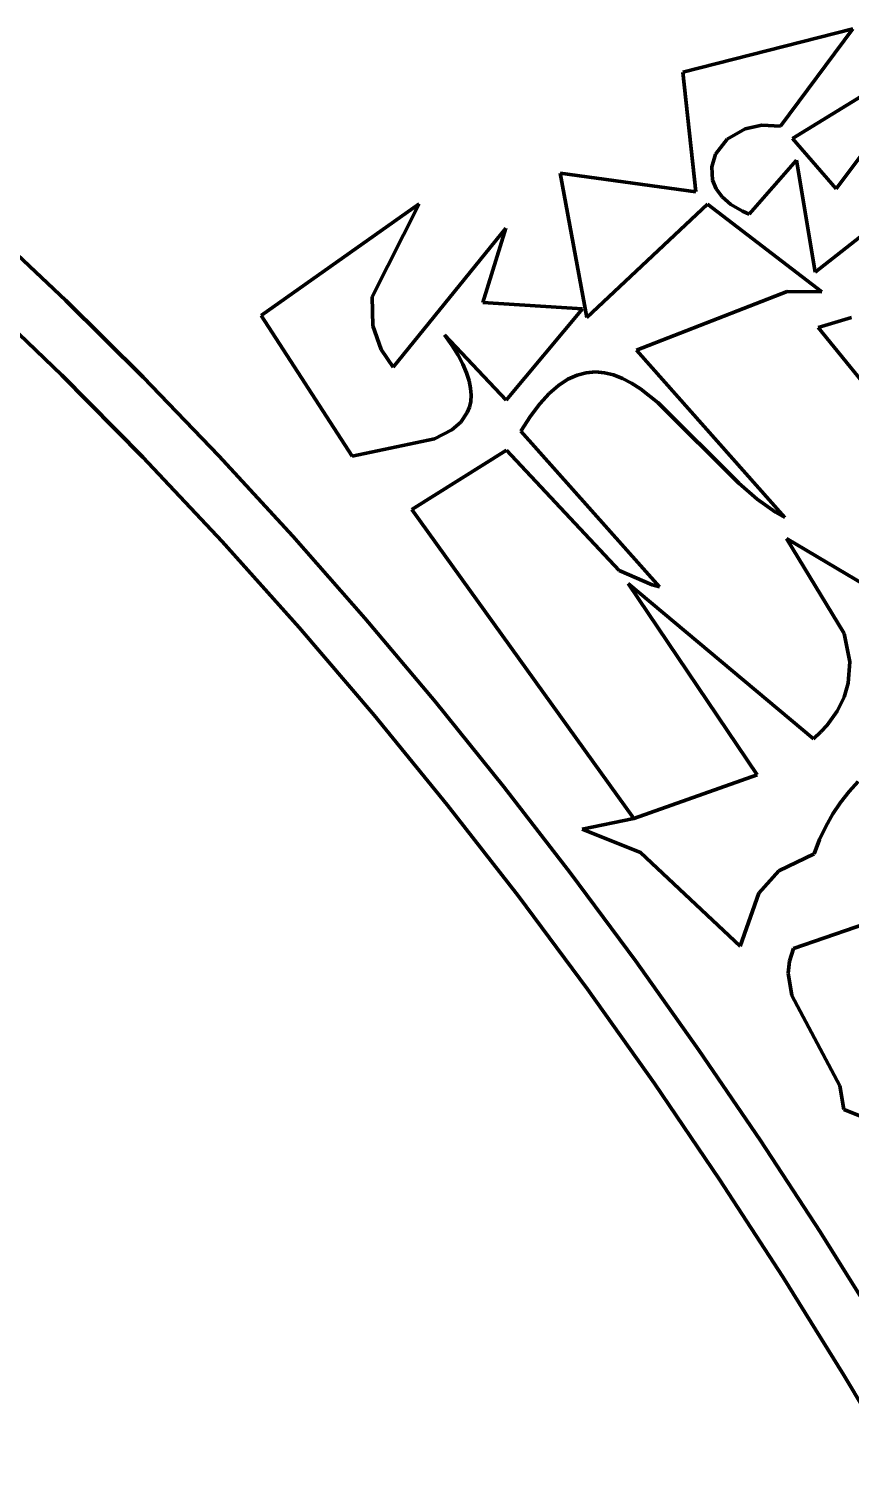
# Model space of a CAD drawing. Header units: millimetres. Extents: x 0 to 10.4, y 0 to 8.2.
# Drawn here: x 2.617 to 2.913, y 4.306 to 4.826 of the extents above; entities that cross this region are included whole.
import ezdxf

# ---------------------------------------------------------------- set-up
doc = ezdxf.new("R2010")
doc.units = ezdxf.units.MM
for name, color, linetype, lineweight in [('color#000000ff', 7, 'CONTINUOUS', 100), ('color#929292ff', 7, 'CONTINUOUS', 100), ('color#ffffffff', 7, 'CONTINUOUS', 100)]:
    doc.layers.add(name, color=color, linetype=linetype, lineweight=lineweight)

msp = doc.modelspace()

# ---------------------------------------------------------------- linework, layer by layer
at = {"layer": 'color#000000ff'}
for p, q in [((2.85228, 4.81088), (2.91363, 4.82645)), ((2.91363, 4.82645), (2.88758, 4.79143)), ((2.85702, 4.76781), (2.85228, 4.81088)), ((2.89181, 4.78702), (2.93416, 4.81295)), ((2.93871, 4.81062), (2.90763, 4.76887)), ((2.87477, 4.79042), (2.86834, 4.78668)), ((2.88077, 4.79173), (2.87477, 4.79042)), ((2.88758, 4.79143), (2.88077, 4.79173)), ((2.86834, 4.78668), (2.86416, 4.78136)), ((2.90763, 4.76887), (2.89181, 4.78702)), ((2.86416, 4.78136), (2.86276, 4.77676)), ((2.87627, 4.75978), (2.89337, 4.77918)), ((2.89337, 4.77918), (2.90002, 4.73885)), ((2.81773, 4.72253), (2.80805, 4.7745)), ((2.80805, 4.7745), (2.85702, 4.76781)), ((2.86276, 4.77676), (2.86308, 4.77199)), ((2.86308, 4.77199), (2.86434, 4.76888)), ((2.90002, 4.73885), (2.94186, 4.77175)), ((2.86434, 4.76888), (2.86651, 4.76591)), ((2.70034, 4.72325), (2.75722, 4.76343)), ((2.75722, 4.76343), (2.74026, 4.72992)), ((2.86121, 4.76338), (2.81773, 4.72253)), ((2.90246, 4.7318), (2.86121, 4.76338)), ((2.86651, 4.76591), (2.86964, 4.7632)), ((2.86964, 4.7632), (2.87379, 4.76082)), ((2.87379, 4.76082), (2.87627, 4.75978)), ((2.60132, 4.7555), (2.62987, 4.7286)), ((2.74785, 4.70466), (2.78849, 4.75465)), ((2.78849, 4.75465), (2.78023, 4.72791)), ((2.62843, 4.70168), (2.59842, 4.73046)), ((2.83564, 4.71073), (2.88996, 4.73187)), ((2.88996, 4.73187), (2.90246, 4.7318)), ((2.62987, 4.7286), (2.65779, 4.70099)), ((2.74026, 4.72992), (2.7405, 4.71944)), ((2.78023, 4.72791), (2.81615, 4.72558)), ((2.81615, 4.72558), (2.78869, 4.69275)), ((2.73313, 4.67258), (2.70034, 4.72325)), ((2.91309, 4.72245), (2.9011, 4.71884)), ((2.7405, 4.71944), (2.74356, 4.71099)), ((2.78869, 4.69275), (2.76642, 4.71625)), ((2.76642, 4.71625), (2.76909, 4.71248)), ((2.9011, 4.71884), (2.95793, 4.64898)), ((2.74356, 4.71099), (2.74785, 4.70466)), ((2.76909, 4.71248), (2.77128, 4.70894)), ((2.88914, 4.65049), (2.83564, 4.71073)), ((2.77128, 4.70894), (2.77304, 4.70564)), ((2.77304, 4.70564), (2.77436, 4.70256)), ((2.65769, 4.67213), (2.62843, 4.70168)), ((2.65779, 4.70099), (2.68506, 4.6727)), ((2.77436, 4.70256), (2.77528, 4.69969)), ((2.77528, 4.69969), (2.77582, 4.69702)), ((2.80755, 4.69806), (2.81089, 4.70025)), ((2.81089, 4.70025), (2.81421, 4.70175)), ((2.81421, 4.70175), (2.81751, 4.70261)), ((2.81751, 4.70261), (2.8208, 4.70287)), ((2.8208, 4.70287), (2.82407, 4.70259)), ((2.82407, 4.70259), (2.82732, 4.70179)), ((2.82732, 4.70179), (2.83057, 4.70054)), ((2.83057, 4.70054), (2.8338, 4.69887)), ((2.8338, 4.69887), (2.83703, 4.69683)), ((2.77582, 4.69702), (2.77601, 4.69455)), ((2.77601, 4.69455), (2.77585, 4.69227)), ((2.80079, 4.69145), (2.80418, 4.69515)), ((2.80418, 4.69515), (2.80755, 4.69806)), ((2.83703, 4.69683), (2.84347, 4.69182)), ((2.77537, 4.69017), (2.7746, 4.68824)), ((2.77585, 4.69227), (2.77537, 4.69017)), ((2.79738, 4.68694), (2.80079, 4.69145)), ((2.84347, 4.69182), (2.87256, 4.66279)), ((2.77227, 4.68485), (2.76902, 4.68204)), ((2.7746, 4.68824), (2.77227, 4.68485)), ((2.79394, 4.68156), (2.79738, 4.68694)), ((2.76281, 4.67876), (2.73313, 4.67258)), ((2.76902, 4.68204), (2.76281, 4.67876)), ((2.8439, 4.62554), (2.79394, 4.68156)), ((2.75459, 4.6533), (2.78872, 4.67477)), ((2.78872, 4.67477), (2.82938, 4.63137)), ((2.68621, 4.64186), (2.65769, 4.67213)), ((2.68506, 4.6727), (2.7117, 4.64378)), ((2.87256, 4.66279), (2.87914, 4.65705)), ((2.8347, 4.54207), (2.75459, 4.6533)), ((2.87914, 4.65705), (2.88578, 4.65234)), ((2.88578, 4.65234), (2.88914, 4.65049)), ((2.714, 4.61089), (2.68621, 4.64186)), ((2.7117, 4.64378), (2.73771, 4.61425)), ((2.94058, 4.6127), (2.88971, 4.64295)), ((2.88971, 4.64295), (2.91053, 4.60871)), ((2.82938, 4.63137), (2.84125, 4.62617)), ((2.8995, 4.57078), (2.83264, 4.62673)), ((2.83264, 4.62673), (2.8791, 4.55777)), ((2.84125, 4.62617), (2.8439, 4.62554)), ((2.74106, 4.57925), (2.714, 4.61089)), ((2.73771, 4.61425), (2.76307, 4.58414)), ((2.91053, 4.60871), (2.91249, 4.59848)), ((2.91249, 4.59848), (2.91194, 4.59081)), ((2.91194, 4.59081), (2.91045, 4.58572)), ((2.91045, 4.58572), (2.90794, 4.58068)), ((2.7674, 4.54697), (2.74106, 4.57925)), ((2.76307, 4.58414), (2.7878, 4.55348)), ((2.90794, 4.58068), (2.90432, 4.5757)), ((2.90432, 4.5757), (2.90206, 4.57323)), ((2.90206, 4.57323), (2.8995, 4.57078)), ((2.7878, 4.55348), (2.81188, 4.52232)), ((2.8791, 4.55777), (2.8347, 4.54207)), ((2.79302, 4.51407), (2.7674, 4.54697)), ((2.81188, 4.52232), (2.83533, 4.49067)), ((2.87969, 4.51513), (2.88691, 4.52317)), ((2.88691, 4.52317), (2.87969, 4.51513)), ((2.81791, 4.4806), (2.79302, 4.51407)), ((2.89217, 4.49523), (2.92811, 4.50752)), ((2.83533, 4.49067), (2.85813, 4.45858)), ((2.89031, 4.48637), (2.89079, 4.49069)), ((2.89079, 4.49069), (2.89217, 4.49523)), ((2.89157, 4.47822), (2.89031, 4.48637)), ((2.8421, 4.44657), (2.81791, 4.4806)), ((2.90888, 4.44573), (2.89157, 4.47822)), ((2.85813, 4.45858), (2.88029, 4.42607)), ((2.86558, 4.41202), (2.8421, 4.44657)), ((2.91035, 4.43719), (2.90888, 4.44573)), ((2.92747, 4.43044), (2.91035, 4.43719)), ((2.88029, 4.42607), (2.9018, 4.39318)), ((2.88836, 4.37697), (2.86558, 4.41202)), ((2.9018, 4.39318), (2.92267, 4.35994)), ((2.91043, 4.34146), (2.88836, 4.37697)), ((2.93181, 4.30552), (2.91043, 4.34146))]:
    msp.add_line(p, q, dxfattribs=at)
at = {"layer": 'color#929292ff'}
for p, q in [((2.9011, 4.71884), (2.91309, 4.72245)), ((2.95793, 4.64898), (2.9011, 4.71884)), ((2.91053, 4.60871), (2.88971, 4.64295)), ((2.88971, 4.64295), (2.94058, 4.6127)), ((2.8791, 4.55777), (2.83264, 4.62673)), ((2.83264, 4.62673), (2.8995, 4.57078)), ((2.91249, 4.59848), (2.91053, 4.60871)), ((2.91194, 4.59081), (2.91249, 4.59848)), ((2.91045, 4.58572), (2.91194, 4.59081)), ((2.90794, 4.58068), (2.91045, 4.58572)), ((2.90432, 4.5757), (2.90794, 4.58068)), ((2.90206, 4.57323), (2.90432, 4.5757)), ((2.8995, 4.57078), (2.90206, 4.57323)), ((2.8347, 4.54207), (2.8791, 4.55777)), ((2.91554, 4.55536), (2.91227, 4.55172)), ((2.90922, 4.54783), (2.90643, 4.54366)), ((2.91227, 4.55172), (2.90922, 4.54783)), ((2.90643, 4.54366), (2.9039, 4.5392)), ((2.81607, 4.53822), (2.8347, 4.54207)), ((2.8371, 4.52974), (2.81607, 4.53822)), ((2.9039, 4.5392), (2.90164, 4.53443)), ((2.90164, 4.53443), (2.89969, 4.52932)), ((2.87298, 4.49601), (2.8371, 4.52974)), ((2.89969, 4.52932), (2.88691, 4.52317)), ((2.88691, 4.52317), (2.87969, 4.51513)), ((2.87969, 4.51513), (2.87298, 4.49601))]:
    msp.add_line(p, q, dxfattribs=at)
at = {"layer": 'color#ffffffff'}
for p, q in [((2.91363, 4.82645), (2.85228, 4.81088)), ((2.88758, 4.79143), (2.91363, 4.82645)), ((2.85228, 4.81088), (2.85702, 4.76781)), ((2.93416, 4.81295), (2.89181, 4.78702)), ((2.90763, 4.76887), (2.93871, 4.81062)), ((2.86834, 4.78668), (2.87477, 4.79042)), ((2.87477, 4.79042), (2.88077, 4.79173)), ((2.88077, 4.79173), (2.88758, 4.79143)), ((2.86416, 4.78136), (2.86834, 4.78668)), ((2.89181, 4.78702), (2.90763, 4.76887)), ((2.86276, 4.77676), (2.86416, 4.78136)), ((2.89337, 4.77918), (2.87627, 4.75978)), ((2.90002, 4.73885), (2.89337, 4.77918)), ((2.85702, 4.76781), (2.80805, 4.7745)), ((2.80805, 4.7745), (2.81773, 4.72253)), ((2.86308, 4.77199), (2.86276, 4.77676)), ((2.86434, 4.76888), (2.86308, 4.77199)), ((2.94186, 4.77175), (2.90002, 4.73885)), ((2.86651, 4.76591), (2.86434, 4.76888)), ((2.75722, 4.76343), (2.70034, 4.72325)), ((2.74026, 4.72992), (2.75722, 4.76343)), ((2.81773, 4.72253), (2.86121, 4.76338)), ((2.86121, 4.76338), (2.90246, 4.7318)), ((2.86964, 4.7632), (2.86651, 4.76591)), ((2.87379, 4.76082), (2.86964, 4.7632)), ((2.87627, 4.75978), (2.87379, 4.76082)), ((2.62987, 4.7286), (2.60132, 4.7555)), ((2.78849, 4.75465), (2.74785, 4.70466)), ((2.78023, 4.72791), (2.78849, 4.75465)), ((2.59842, 4.73046), (2.62843, 4.70168)), ((2.88996, 4.73187), (2.83564, 4.71073)), ((2.90246, 4.7318), (2.88996, 4.73187)), ((2.65779, 4.70099), (2.62987, 4.7286)), ((2.7405, 4.71944), (2.74026, 4.72992)), ((2.81615, 4.72558), (2.78023, 4.72791)), ((2.78869, 4.69275), (2.81615, 4.72558)), ((2.70034, 4.72325), (2.73313, 4.67258)), ((2.74356, 4.71099), (2.7405, 4.71944)), ((2.76909, 4.71248), (2.76642, 4.71625)), ((2.76642, 4.71625), (2.78869, 4.69275)), ((2.74785, 4.70466), (2.74356, 4.71099)), ((2.77128, 4.70894), (2.76909, 4.71248)), ((2.83564, 4.71073), (2.88914, 4.65049)), ((2.77304, 4.70564), (2.77128, 4.70894)), ((2.77436, 4.70256), (2.77304, 4.70564)), ((2.62843, 4.70168), (2.65769, 4.67213)), ((2.68506, 4.6727), (2.65779, 4.70099)), ((2.77528, 4.69969), (2.77436, 4.70256)), ((2.77582, 4.69702), (2.77528, 4.69969)), ((2.81089, 4.70025), (2.80755, 4.69806)), ((2.81421, 4.70175), (2.81089, 4.70025)), ((2.81751, 4.70261), (2.81421, 4.70175)), ((2.8208, 4.70287), (2.81751, 4.70261)), ((2.82407, 4.70259), (2.8208, 4.70287)), ((2.82732, 4.70179), (2.82407, 4.70259)), ((2.83057, 4.70054), (2.82732, 4.70179)), ((2.8338, 4.69887), (2.83057, 4.70054)), ((2.83703, 4.69683), (2.8338, 4.69887)), ((2.77601, 4.69455), (2.77582, 4.69702)), ((2.77585, 4.69227), (2.77601, 4.69455)), ((2.80418, 4.69515), (2.80079, 4.69145)), ((2.80755, 4.69806), (2.80418, 4.69515)), ((2.84347, 4.69182), (2.83703, 4.69683)), ((2.7746, 4.68824), (2.77537, 4.69017)), ((2.77537, 4.69017), (2.77585, 4.69227)), ((2.80079, 4.69145), (2.79738, 4.68694)), ((2.87256, 4.66279), (2.84347, 4.69182)), ((2.76902, 4.68204), (2.77227, 4.68485)), ((2.77227, 4.68485), (2.7746, 4.68824)), ((2.79738, 4.68694), (2.79394, 4.68156)), ((2.73313, 4.67258), (2.76281, 4.67876)), ((2.76281, 4.67876), (2.76902, 4.68204)), ((2.79394, 4.68156), (2.8439, 4.62554)), ((2.78872, 4.67477), (2.75459, 4.6533)), ((2.82938, 4.63137), (2.78872, 4.67477)), ((2.65769, 4.67213), (2.68621, 4.64186)), ((2.7117, 4.64378), (2.68506, 4.6727)), ((2.87914, 4.65705), (2.87256, 4.66279)), ((2.75459, 4.6533), (2.8347, 4.54207)), ((2.88578, 4.65234), (2.87914, 4.65705)), ((2.88914, 4.65049), (2.88578, 4.65234)), ((2.68621, 4.64186), (2.714, 4.61089)), ((2.73771, 4.61425), (2.7117, 4.64378)), ((2.84125, 4.62617), (2.82938, 4.63137)), ((2.8439, 4.62554), (2.84125, 4.62617)), ((2.714, 4.61089), (2.74106, 4.57925)), ((2.76307, 4.58414), (2.73771, 4.61425)), ((2.74106, 4.57925), (2.7674, 4.54697)), ((2.7878, 4.55348), (2.76307, 4.58414)), ((2.81188, 4.52232), (2.7878, 4.55348)), ((2.91227, 4.55172), (2.91554, 4.55536)), ((2.90643, 4.54366), (2.90922, 4.54783)), ((2.90922, 4.54783), (2.91227, 4.55172)), ((2.7674, 4.54697), (2.79302, 4.51407)), ((2.9039, 4.5392), (2.90643, 4.54366)), ((2.8347, 4.54207), (2.81607, 4.53822)), ((2.81607, 4.53822), (2.8371, 4.52974)), ((2.90164, 4.53443), (2.9039, 4.5392)), ((2.89969, 4.52932), (2.90164, 4.53443)), ((2.8371, 4.52974), (2.87298, 4.49601)), ((2.88691, 4.52317), (2.89969, 4.52932)), ((2.83533, 4.49067), (2.81188, 4.52232)), ((2.87969, 4.51513), (2.88691, 4.52317)), ((2.79302, 4.51407), (2.81791, 4.4806)), ((2.87298, 4.49601), (2.87969, 4.51513)), ((2.92811, 4.50752), (2.89217, 4.49523)), ((2.85813, 4.45858), (2.83533, 4.49067)), ((2.89079, 4.49069), (2.89031, 4.48637)), ((2.89217, 4.49523), (2.89079, 4.49069)), ((2.89031, 4.48637), (2.89157, 4.47822)), ((2.81791, 4.4806), (2.8421, 4.44657)), ((2.89157, 4.47822), (2.90888, 4.44573)), ((2.88029, 4.42607), (2.85813, 4.45858)), ((2.8421, 4.44657), (2.86558, 4.41202)), ((2.90888, 4.44573), (2.91035, 4.43719)), ((2.91035, 4.43719), (2.92747, 4.43044)), ((2.9018, 4.39318), (2.88029, 4.42607)), ((2.86558, 4.41202), (2.88836, 4.37697)), ((2.92267, 4.35994), (2.9018, 4.39318)), ((2.88836, 4.37697), (2.91043, 4.34146)), ((2.91043, 4.34146), (2.93181, 4.30552))]:
    msp.add_line(p, q, dxfattribs=at)

doc.saveas('drawing.dxf')
